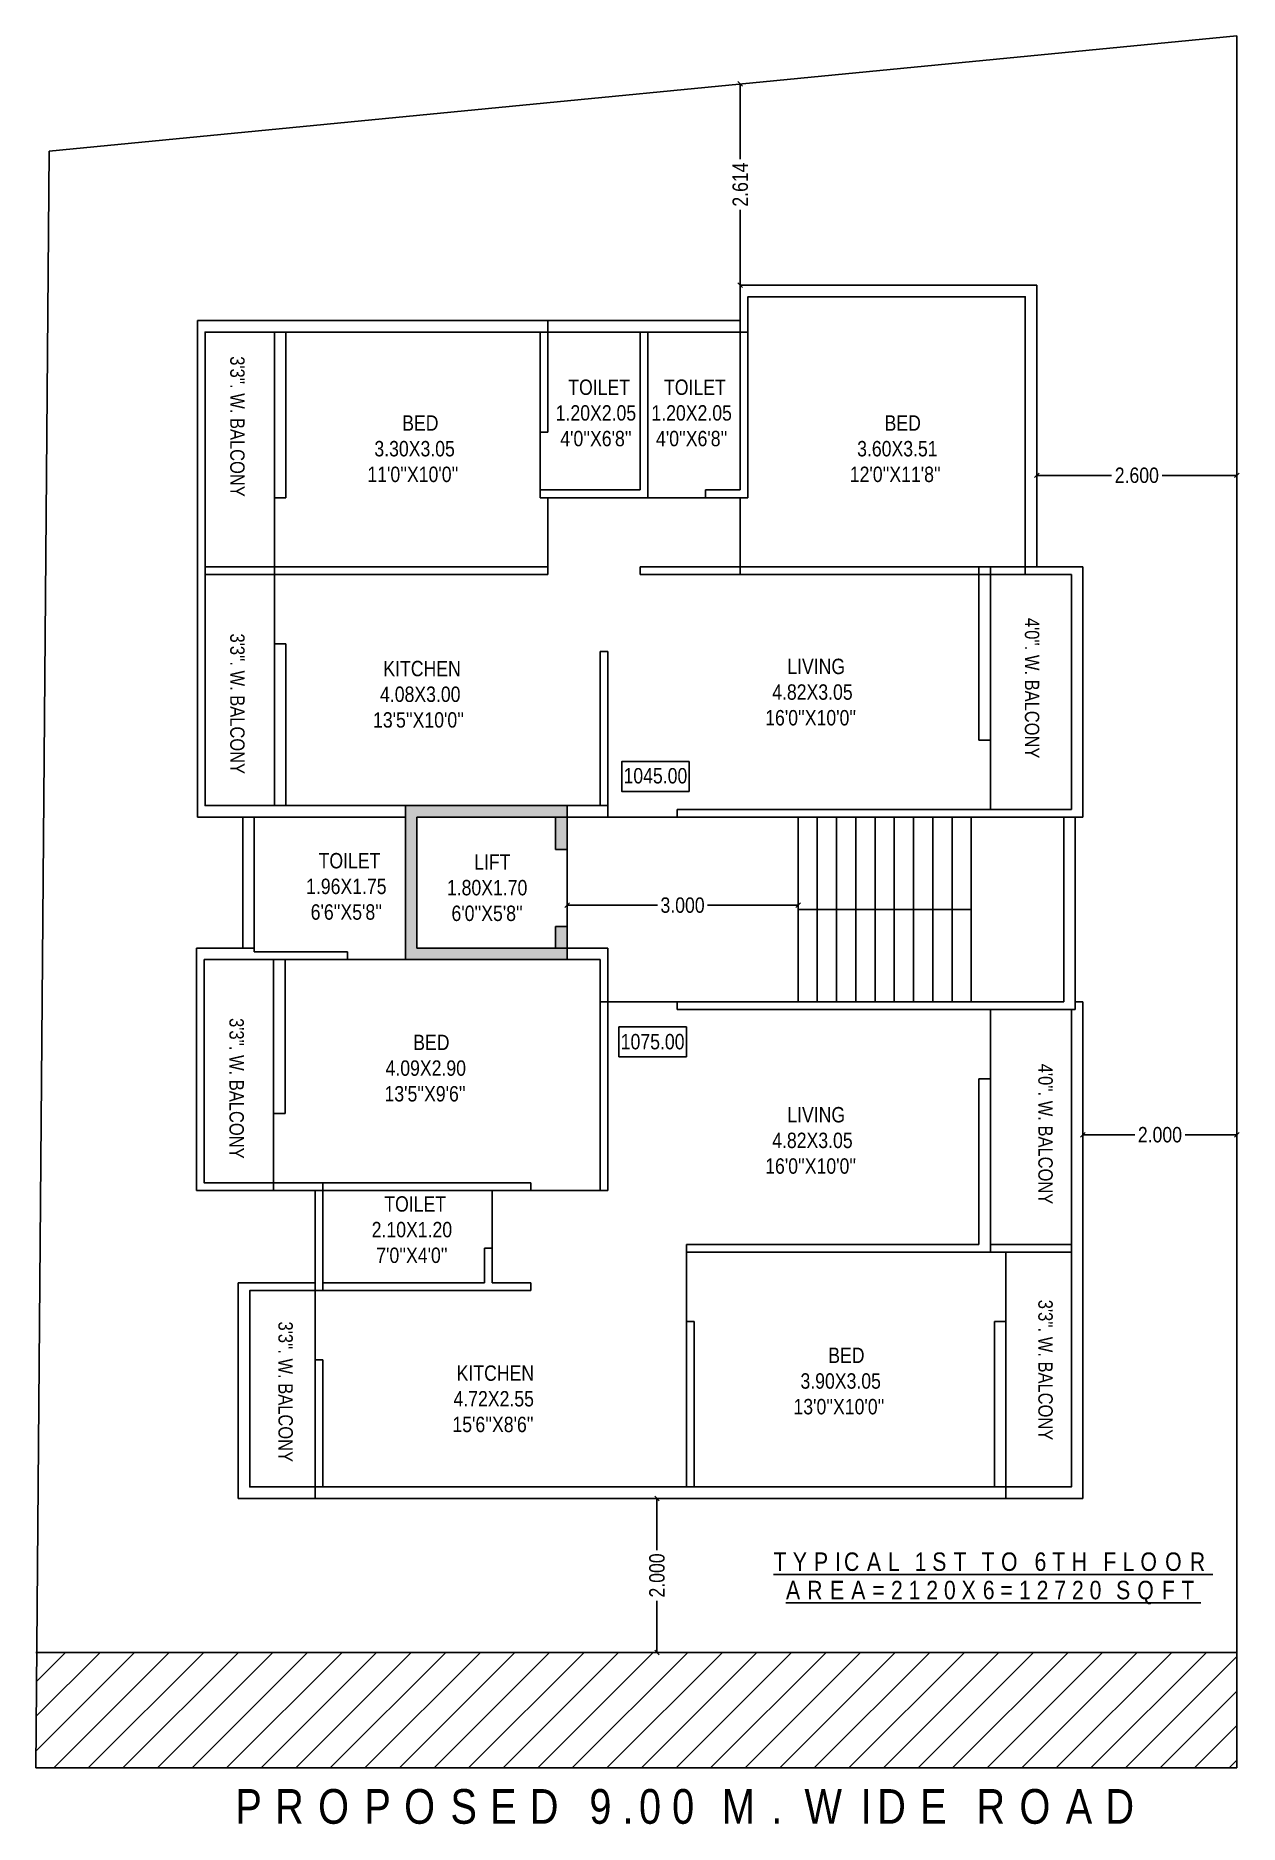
# Model space of a CAD drawing. Extents: x 2220.5 to 2236.1, y 1398 to 1421.2.
import ezdxf

# ---------------------------------------------------------------- set-up
doc = ezdxf.new("R2010")
doc.units = 0
doc.layers.get('0').update_dxf_attribs({"linetype": 'CONTINUOUS'})
doc.layers.get('DEFPOINTS').update_dxf_attribs({"linetype": 'CONTINUOUS'})
doc.layers.add('WALL', color=7, linetype='CONTINUOUS')
doc.styles.add('AN', font='ARIALN.TTF')
doc.dimstyles.new('DIM', dxfattribs={"dimtxt": 0.2, "dimasz": 0.06, "dimexe": 0.05, "dimexo": 0.3, "dimgap": 0.05, "dimtad": 0, "dimdec": 3, "dimlfac": -1, "dimzin": 1, "dimtxsty": 'AN', "dimblk1": 'OBLIQUE', "dimblk2": 'OBLIQUE', "dimsah": 1, "dimcen": 0.001, "dimse1": 1, "dimse2": 1, "dimclrd": 252, "dimclre": 256, "dimclrt": 1, "dimadec": 4, "dimazin": 3, "dimtfac": 1, "dimtdec": 3, "dimtofl": 0, "dimtmove": 0, "dimatfit": 3, "dimtolj": 1, "dimtzin": 1})

# ---------------------------------------------------------------- blocks, each defined once
blk = doc.blocks.new('_OBLIQUE')
at = {"color": 0, "linetype": 'BYBLOCK'}
blk.add_line((-0.5, -0.5), (0.5, 0.5), dxfattribs=at)
blk = doc.blocks.new('*D8')
at = {"color": 252}
for p, q in [((2228.531, 1402.227), (2228.531, 1401.555)), ((2228.531, 1400.227), (2228.531, 1400.899))]:
    blk.add_line(p, q, dxfattribs=at)
at = {"layer": 'DEFPOINTS', "color": 0}
for p in [(2228.531, 1402.227), (2228.571, 1402.227), (2228.571, 1400.227)]:
    blk.add_point(p, dxfattribs=at)
at = {"color": 252, "xscale": 0.06, "yscale": 0.06, "zscale": 0.06}
for p, rotation in [((2228.531, 1402.227), 89.9999999999945), ((2228.531, 1400.227), 269.9999999999945)]:
    blk.add_blockref('_OBLIQUE', p, dxfattribs=dict(at, rotation=rotation))
at = {"color": 1, "insert": (2228.531, 1401.227), "char_height": 0.2, "attachment_point": 5, "rotation": 90, "style": 'AN'}
blk.add_mtext('\\A1;2.000', dxfattribs=at)
blk = doc.blocks.new('*D9')
at = {"color": 252}
for p, q in [((2234.063, 1406.951), (2234.735, 1406.951)), ((2236.063, 1406.951), (2235.391, 1406.951))]:
    blk.add_line(p, q, dxfattribs=at)
at = {"layer": 'DEFPOINTS', "color": 0}
for p in [(2234.063, 1406.951), (2234.063, 1406.951), (2236.063, 1406.951)]:
    blk.add_point(p, dxfattribs=at)
at = {"color": 252, "xscale": 0.06, "yscale": 0.06, "zscale": 0.06, "rotation": 180}
blk.add_blockref('_OBLIQUE', (2234.063, 1406.951), dxfattribs=at)
at = {"color": 252, "xscale": 0.06, "yscale": 0.06, "zscale": 0.06}
blk.add_blockref('_OBLIQUE', (2236.063, 1406.951), dxfattribs=at)
at = {"color": 1, "insert": (2235.063, 1406.951), "char_height": 0.2, "attachment_point": 5, "style": 'AN'}
blk.add_mtext('\\A1;2.000', dxfattribs=at)
blk = doc.blocks.new('*D10')
at = {"color": 252}
for p, q in [((2233.463, 1415.517), (2234.435, 1415.517)), ((2236.063, 1415.517), (2235.091, 1415.517))]:
    blk.add_line(p, q, dxfattribs=at)
at = {"layer": 'DEFPOINTS', "color": 0}
for p in [(2233.463, 1415.517), (2236.063, 1415.517), (2236.063, 1415.517)]:
    blk.add_point(p, dxfattribs=at)
at = {"color": 252, "xscale": 0.06, "yscale": 0.06, "zscale": 0.06, "rotation": 180}
blk.add_blockref('_OBLIQUE', (2233.463, 1415.517), dxfattribs=at)
at = {"color": 252, "xscale": 0.06, "yscale": 0.06, "zscale": 0.06}
blk.add_blockref('_OBLIQUE', (2236.063, 1415.517), dxfattribs=at)
at = {"color": 1, "insert": (2234.763, 1415.517), "char_height": 0.2, "attachment_point": 5, "style": 'AN'}
blk.add_mtext('\\A1;2.600', dxfattribs=at)
blk = doc.blocks.new('*D11')
at = {"color": 252}
for p, q in [((2229.613, 1420.601), (2229.613, 1419.622)), ((2229.613, 1417.987), (2229.613, 1418.966))]:
    blk.add_line(p, q, dxfattribs=at)
at = {"layer": 'DEFPOINTS', "color": 0}
for p in [(2229.613, 1420.601), (2229.632, 1420.601), (2229.613, 1417.987)]:
    blk.add_point(p, dxfattribs=at)
at = {"color": 252, "xscale": 0.06, "yscale": 0.06, "zscale": 0.06}
for p, rotation in [((2229.613, 1420.601), 89.9999999999945), ((2229.613, 1417.987), 269.9999999999945)]:
    blk.add_blockref('_OBLIQUE', p, dxfattribs=dict(at, rotation=rotation))
at = {"color": 1, "insert": (2229.613, 1419.294), "char_height": 0.2, "attachment_point": 5, "rotation": 90, "style": 'AN'}
blk.add_mtext('\\A1;2.614', dxfattribs=at)
blk = doc.blocks.new('*D12')
at = {"color": 252}
for p, q in [((2227.363, 1409.933), (2228.536, 1409.933)), ((2230.363, 1409.933), (2229.189, 1409.933))]:
    blk.add_line(p, q, dxfattribs=at)
at = {"layer": 'DEFPOINTS', "color": 0}
for p in [(2227.363, 1409.933), (2227.363, 1409.877), (2230.363, 1409.877)]:
    blk.add_point(p, dxfattribs=at)
at = {"color": 252, "xscale": 0.06, "yscale": 0.06, "zscale": 0.06, "rotation": 180}
blk.add_blockref('_OBLIQUE', (2227.363, 1409.933), dxfattribs=at)
at = {"color": 252, "xscale": 0.06, "yscale": 0.06, "zscale": 0.06}
blk.add_blockref('_OBLIQUE', (2230.363, 1409.933), dxfattribs=at)
at = {"color": 1, "insert": (2228.863, 1409.933), "char_height": 0.2, "attachment_point": 5, "style": 'AN'}
blk.add_mtext('\\A1;3.000', dxfattribs=at)

msp = doc.modelspace()

# ---------------------------------------------------------------- hatches: boundary and pattern name
h = msp.add_hatch(color=1)
h.dxf.hatch_style = 1
h.paths.add_polyline_path([(2225.2627, 1411.2269), (2225.2627, 1409.2269), (2227.3627, 1409.2269), (2227.3627, 1409.6549), (2227.2127, 1409.6549), (2227.2127, 1409.3769), (2225.4127, 1409.3769), (2225.4127, 1411.0769), (2227.2127, 1411.0769), (2227.2127, 1410.7989), (2227.2127, 1410.6549), (2227.3627, 1410.6549), (2227.3627, 1411.2269)])
h = msp.add_hatch()
h.set_pattern_fill('ANSI31', color=1, scale=0.1, angle=-180)
h.set_pattern_definition([(225, (2885.13043, 2225.70412), (0.2245064, -0.2245064), [])])
h.paths.add_polyline_path([(2220.4752, 1400.2269), (2220.4628, 1398.7269), (2236.0628, 1398.7269), (2236.0628, 1400.2269)])

# ---------------------------------------------------------------- linework, layer by layer
for p, q in [((2220.6357, 1419.7262), (2236.0628, 1421.2269)), ((2236.0628, 1398.7269), (2236.0628, 1421.2269)), ((2220.6357, 1419.7262), (2220.4628, 1398.7269)), ((2229.6128, 1417.9872), (2229.6128, 1415.3269)), ((2233.4628, 1417.9872), (2229.6128, 1417.9872)), ((2229.7128, 1417.9872), (2233.4628, 1417.9872)), ((2229.7128, 1417.8372), (2229.7128, 1415.3269)), ((2233.3128, 1417.8372), (2229.7128, 1417.8372)), ((2233.3128, 1417.8372), (2233.3128, 1414.3269)), ((2233.4628, 1417.9872), (2233.4628, 1414.3269)), ((2222.562, 1417.5269), (2229.6128, 1417.5269)), ((2229.6128, 1417.5269), (2222.562, 1417.5269)), ((2228.3128, 1417.3769), (2222.662, 1417.3769)), ((2223.5617, 1417.3769), (2223.5617, 1415.2269)), ((2223.7117, 1417.3769), (2223.7117, 1415.2269)), ((2227.0128, 1417.3769), (2227.0128, 1416.0769)), ((2227.1128, 1416.5269), (2227.1128, 1417.5269)), ((2227.1128, 1417.3769), (2227.1128, 1416.0769)), ((2228.3128, 1417.3769), (2228.3128, 1415.3269)), ((2228.4128, 1417.3769), (2228.4128, 1415.2269)), ((2229.6128, 1417.3769), (2228.4128, 1417.3769)), ((2229.6128, 1417.5269), (2229.6128, 1416.5269)), ((2227.1128, 1416.0769), (2227.0128, 1416.0769)), ((2227.0128, 1416.0769), (2227.0128, 1415.3269)), ((2228.3128, 1415.3269), (2227.0128, 1415.3269)), ((2227.0128, 1415.3269), (2227.0128, 1415.2269)), ((2229.1628, 1415.3269), (2229.1628, 1415.2269)), ((2229.6128, 1415.3269), (2229.1628, 1415.3269)), ((2229.7128, 1415.3269), (2229.7128, 1415.2269)), ((2223.7117, 1415.2269), (2223.5617, 1415.2269)), ((2223.5617, 1415.2269), (2223.5617, 1414.3269)), ((2227.1128, 1415.2269), (2227.0128, 1415.2269)), ((2227.5628, 1415.2269), (2227.1128, 1415.2269)), ((2227.1128, 1415.2269), (2227.1128, 1414.2269)), ((2228.3128, 1415.2269), (2227.5628, 1415.2269)), ((2228.4128, 1415.2269), (2228.3128, 1415.2269)), ((2229.1628, 1415.2269), (2228.4128, 1415.2269)), ((2229.7128, 1415.2269), (2229.1628, 1415.2269)), ((2229.6128, 1414.3269), (2229.6128, 1415.2269)), ((2227.1128, 1414.3269), (2222.662, 1414.3269)), ((2227.1128, 1414.2269), (2222.662, 1414.2269)), ((2223.5617, 1414.3269), (2223.5617, 1414.2269)), ((2223.5617, 1414.2269), (2223.5617, 1413.3269)), ((2229.6128, 1414.3269), (2228.3128, 1414.3269)), ((2228.3128, 1414.2269), (2228.3128, 1414.3269)), ((2229.6128, 1414.2269), (2228.3128, 1414.2269)), ((2229.6128, 1414.3269), (2229.6128, 1414.2269)), ((2233.4628, 1414.3269), (2229.6128, 1414.3269)), ((2233.4628, 1414.2269), (2229.6128, 1414.2269)), ((2232.7128, 1414.3269), (2232.7128, 1412.0769)), ((2232.8628, 1414.3269), (2232.8628, 1412.0769)), ((2233.4628, 1414.3269), (2234.0628, 1414.3269)), ((2233.9128, 1414.2269), (2233.4628, 1414.2269)), ((2223.7117, 1413.3269), (2223.5617, 1413.3269)), ((2223.5617, 1413.3269), (2223.5617, 1411.2269)), ((2223.7117, 1413.3269), (2223.7117, 1411.2269)), ((2227.8917, 1413.2269), (2227.7917, 1413.2269)), ((2227.7917, 1413.2269), (2227.7917, 1411.2269)), ((2227.8917, 1413.2269), (2227.8917, 1411.0769)), ((2232.8628, 1412.0769), (2232.7128, 1412.0769)), ((2232.8628, 1412.0769), (2232.8628, 1411.1769)), ((2225.0473, 1411.0769), (2222.562, 1411.0769)), ((2225.2627, 1411.0769), (2222.562, 1411.0769)), ((2227.7917, 1411.2269), (2222.662, 1411.2269)), ((2227.7917, 1411.2269), (2222.662, 1411.2269)), ((2223.1506, 1409.3769), (2223.1506, 1411.0769)), ((2223.1506, 1409.3769), (2223.1506, 1411.0769)), ((2223.3006, 1409.3269), (2223.3006, 1411.0769)), ((2225.2627, 1409.2269), (2225.2627, 1411.2269)), ((2227.2127, 1411.0769), (2225.4127, 1411.0769)), ((2225.4127, 1409.3769), (2225.4127, 1411.0769)), ((2227.2127, 1411.0769), (2225.4127, 1411.0769)), ((2227.8917, 1411.0769), (2226.8547, 1411.0769)), ((2227.8917, 1411.0769), (2226.9517, 1411.0769)), ((2227.2127, 1410.6549), (2227.2127, 1411.0769)), ((2227.2127, 1411.0769), (2227.2127, 1410.7989)), ((2227.3627, 1409.2269), (2227.3627, 1411.2269)), ((2228.7917, 1411.0769), (2227.8917, 1411.0769)), ((2228.7917, 1411.0769), (2227.8917, 1411.0769)), ((2233.9128, 1411.1769), (2228.7917, 1411.1769)), ((2233.9128, 1411.1769), (2228.7917, 1411.1769)), ((2228.7917, 1411.1769), (2228.7917, 1411.0769)), ((2233.9128, 1411.1769), (2228.7917, 1411.1769)), ((2228.7917, 1411.1769), (2228.7917, 1411.0769)), ((2234.0628, 1411.0769), (2228.7917, 1411.0769)), ((2234.0628, 1411.0769), (2228.7917, 1411.0769)), ((2233.9128, 1411.0769), (2228.7917, 1411.0769)), ((2230.3628, 1408.6769), (2230.3628, 1411.0769)), ((2230.6128, 1408.6769), (2230.6128, 1411.0769)), ((2230.8628, 1408.6769), (2230.8628, 1411.0769)), ((2231.1128, 1408.6769), (2231.1128, 1411.0769)), ((2231.3628, 1408.6769), (2231.3628, 1411.0769)), ((2231.6128, 1408.6769), (2231.6128, 1411.0769)), ((2231.8628, 1408.6769), (2231.8628, 1411.0769)), ((2232.1128, 1408.6769), (2232.1128, 1411.0769)), ((2232.3628, 1408.6769), (2232.3628, 1411.0769)), ((2232.6128, 1408.6769), (2232.6128, 1411.0769)), ((2233.8128, 1408.6769), (2233.8128, 1411.0769)), ((2233.9628, 1408.6769), (2233.9628, 1411.0769)), ((2233.9628, 1408.5769), (2233.9628, 1411.0769)), ((2227.2127, 1410.6549), (2227.3627, 1410.6549)), ((2230.3628, 1409.8769), (2232.6128, 1409.8769)), ((2227.2127, 1409.3769), (2227.2127, 1409.6549)), ((2227.2127, 1409.6549), (2227.3627, 1409.6549)), ((2223.3006, 1409.3769), (2222.552, 1409.3769)), ((2224.5127, 1409.2269), (2222.652, 1409.2269)), ((2224.5127, 1409.3269), (2223.3006, 1409.3269)), ((2223.5517, 1407.2269), (2223.5517, 1409.2269)), ((2223.7017, 1407.2269), (2223.7017, 1409.2269)), ((2224.5127, 1409.2269), (2224.5127, 1409.3269)), ((2224.5127, 1409.2269), (2225.2627, 1409.2269)), ((2227.7917, 1409.2269), (2225.2627, 1409.2269)), ((2227.2127, 1409.3769), (2225.4127, 1409.3769)), ((2227.8917, 1409.3769), (2226.8547, 1409.3769)), ((2227.7917, 1406.2269), (2227.7917, 1409.2269)), ((2227.8917, 1406.2269), (2227.8917, 1409.3769)), ((2228.7917, 1408.6769), (2227.8917, 1408.6769)), ((2233.8128, 1408.6769), (2228.7917, 1408.6769)), ((2228.7917, 1408.5769), (2228.7917, 1408.6769)), ((2233.9628, 1408.5769), (2228.7917, 1408.5769)), ((2232.8628, 1407.6769), (2232.8628, 1408.5769)), ((2232.7128, 1405.5269), (2232.7128, 1407.6769)), ((2232.8628, 1407.6769), (2232.7128, 1407.6769)), ((2232.8628, 1405.4269), (2232.8628, 1407.6769)), ((2223.7017, 1407.2269), (2223.5517, 1407.2269)), ((2223.5517, 1406.3269), (2223.5517, 1407.2269)), ((2226.8917, 1406.2269), (2222.552, 1406.2269)), ((2226.8917, 1406.3269), (2222.652, 1406.3269)), ((2223.5517, 1406.2269), (2223.5517, 1406.3269)), ((2224.0917, 1406.2269), (2224.0917, 1404.9269)), ((2224.1917, 1406.2269), (2224.1917, 1405.0269)), ((2226.3917, 1405.4769), (2226.3917, 1406.2269)), ((2226.8917, 1406.2269), (2226.8917, 1406.3269)), ((2227.8917, 1406.2269), (2226.8917, 1406.2269)), ((2227.8917, 1406.2269), (2227.7917, 1406.2269)), ((2232.7128, 1405.5269), (2228.9128, 1405.5269)), ((2228.9128, 1405.5269), (2228.9128, 1405.4269)), ((2226.3917, 1405.4769), (2226.2917, 1405.4769)), ((2226.2917, 1405.4769), (2226.2917, 1405.0269)), ((2226.3917, 1405.4769), (2226.3917, 1405.0269)), ((2232.8628, 1405.4269), (2228.9128, 1405.4269)), ((2228.9128, 1405.4269), (2228.9128, 1404.5269)), ((2233.0628, 1404.5269), (2233.0628, 1405.4269)), ((2226.8917, 1404.9269), (2224.0917, 1404.9269)), ((2224.0917, 1404.0269), (2224.0917, 1404.9269)), ((2226.2917, 1405.0269), (2224.1917, 1405.0269)), ((2226.8917, 1405.0269), (2226.3917, 1405.0269)), ((2226.8917, 1405.0269), (2226.8917, 1404.9269)), ((2228.9128, 1402.3769), (2228.9128, 1404.5269)), ((2229.0128, 1404.5269), (2228.9128, 1404.5269)), ((2229.0128, 1402.3769), (2229.0128, 1404.5269)), ((2232.9128, 1402.3769), (2232.9128, 1404.5269)), ((2233.0628, 1404.5269), (2232.9128, 1404.5269)), ((2233.0628, 1402.2269), (2233.0628, 1404.5269)), ((2224.1917, 1404.0269), (2224.0917, 1404.0269)), ((2224.0917, 1404.0269), (2224.0917, 1402.2269)), ((2224.1917, 1404.0269), (2224.1917, 1402.3769)), ((2228.9128, 1402.3769), (2224.1917, 1402.3769)), ((2228.9128, 1402.3769), (2228.9128, 1402.3769)), ((2232.9128, 1402.3769), (2229.0128, 1402.3769)), ((2232.9128, 1402.3769), (2229.0128, 1402.3769)), ((2227.9128, 1402.2269), (2224.0917, 1402.2269)), ((2227.9128, 1402.2269), (2233.0628, 1402.2269)), ((2233.0628, 1402.2269), (2228.0128, 1402.2269)), ((2220.4628, 1400.2269), (2236.0628, 1400.2269)), ((2220.4628, 1398.7269), (2236.0628, 1398.7269))]:
    msp.add_line(p, q)
at = {"color": 1}
for p, q in [((2222.562, 1411.0769), (2222.562, 1417.5269)), ((2222.662, 1411.2269), (2222.662, 1417.3769)), ((2233.9128, 1414.2269), (2233.9128, 1411.1769)), ((2234.0628, 1414.3269), (2234.0628, 1411.0769)), ((2222.552, 1409.3769), (2222.552, 1406.2269)), ((2222.652, 1409.2269), (2222.652, 1406.3269)), ((2233.9128, 1405.5269), (2233.9128, 1408.5769)), ((2234.0628, 1408.6769), (2233.9628, 1408.6769)), ((2234.0628, 1405.4269), (2234.0628, 1408.6769)), ((2233.9128, 1405.5269), (2232.8628, 1405.5269)), ((2232.8628, 1405.4269), (2233.9128, 1405.4269)), ((2233.9128, 1402.3769), (2233.9128, 1405.4269)), ((2234.0628, 1402.2269), (2234.0628, 1405.4269)), ((2224.0917, 1405.0269), (2223.0917, 1405.0269)), ((2223.0917, 1405.0269), (2223.0917, 1402.2269)), ((2224.0917, 1404.9269), (2223.2417, 1404.9269)), ((2223.2417, 1404.9269), (2223.2417, 1402.3769)), ((2224.0917, 1402.3769), (2223.2417, 1402.3769)), ((2233.9128, 1402.3769), (2233.0628, 1402.3769)), ((2224.0917, 1402.2269), (2223.0917, 1402.2269)), ((2234.0628, 1402.2269), (2233.0628, 1402.2269))]:
    msp.add_line(p, q, dxfattribs=at)
msp.add_lwpolyline([(2228.7917, 1411.1769), (2228.7917, 1411.0769), (2227.8917, 1411.0769), (2227.8917, 1411.2269), (2222.662, 1411.2269), (2222.662, 1417.3769), (2229.7128, 1417.3769), (2229.7128, 1417.8372), (2233.3128, 1417.8372), (2233.3128, 1414.2269), (2233.9128, 1414.2269), (2233.9128, 1411.1769)], close=True)
at = {"color": 1, "linetype": 'CONTINUOUS'}
for points in [[(2228.9481, 1411.7991), (2228.0725, 1411.7991), (2228.0725, 1411.4107), (2228.9481, 1411.4107)], [(2228.0365, 1407.9641), (2228.9121, 1407.9641), (2228.9121, 1408.3524), (2228.0365, 1408.3524)]]:
    msp.add_lwpolyline(points, close=True, dxfattribs=at)
at = {"color": 1}
msp.add_lwpolyline([(2228.7917, 1408.5769), (2228.7917, 1408.6769), (2227.7917, 1408.6769), (2227.7917, 1409.2269), (2222.652, 1409.2269), (2222.652, 1406.3269), (2224.1917, 1406.3269), (2224.1917, 1404.9269), (2223.2417, 1404.9269), (2223.2417, 1402.3769), (2233.9128, 1402.3769), (2233.9128, 1408.5769)], close=True, dxfattribs=at)

# ---------------------------------------------------------------- texts
at = {"linetype": 'BYBLOCK', "char_height": 0.2, "width": 1.331481, "attachment_point": 2, "style": 'AN'}
for s, insert in [('1045.00', (2228.5103, 1411.7148)), ('1075.00', (2228.4743, 1408.2611))]:
    msp.add_mtext(s, dxfattribs=dict(at, insert=insert))
at = {"color": 7, "linetype": 'BYBLOCK', "char_height": 0.24, "width": 7.911176, "attachment_point": 2, "style": 'AN'}
for s, insert in [('{\\T1.5;\\LTYPICAL 1ST TO 6TH FLOOR}', (2232.8961, 1401.526)), ('{\\T1.5;\\LAREA=2120X6=12720 SQFT}', (2232.9, 1401.1575))]:
    msp.add_mtext(s, dxfattribs=dict(at, insert=insert))
at = {"color": 0, "linetype": 'BYBLOCK', "insert": (2228.9845, 1397.9955), "char_height": 0.45, "width": 15.593671, "attachment_point": 8, "style": 'AN'}
msp.add_mtext('{\\T1.5;PROPOSED 9.00 M. WIDE ROAD}', dxfattribs=at)
at = {"layer": 'WALL', "char_height": 0.187, "attachment_point": 2, "rotation": 270, "style": 'AN'}
for s, insert, width in [("3'3''. W. BALCONY", (2223.1752, 1416.1513), 3.532385), ("4'0''. W. BALCONY", (2233.496, 1412.7527), 3.532385), ("3'3''. W. BALCONY", (2223.1752, 1412.5495), 3.532385), ("3'3''. W. BALCONY", (2223.1652, 1407.5544), 2.632385), ("4'0''. W. BALCONY", (2233.6706, 1406.9611), 3.532385), ("3'3''. W. BALCONY", (2233.6706, 1403.8953), 3.532385), ("3'3''. W. BALCONY", (2223.8011, 1403.6129), 2.632385)]:
    msp.add_mtext(s, dxfattribs=dict(at, insert=insert, width=width))
at = {"layer": 'WALL', "char_height": 0.2, "width": 2.421721, "attachment_point": 2, "style": 'AN'}
for s, insert in [("{\\FArial Narrow;\\W1.30952; }TOILET\\P1.20X2.05\\P4'0''X6'8''", (2227.7379, 1416.7617)), ("{\\FArial Narrow;\\W1.30952; }TOILET\\P1.20X2.05\\P4'0''X6'8''", (2228.9814, 1416.7617)), ("{\\FArial Narrow;\\W3.04762; }BED\\P{\\FArial Narrow;\\W0.71429; }3.30X3.05\\P11'0''X10'0''", (2225.3603, 1416.2968)), ("{\\FArial Narrow;\\W3.04762; }BED\\P{\\FArial Narrow;\\W0.85714; }3.60X3.51\\P12'0''X11'8''", (2231.6255, 1416.2968)), ("{\\FArial Narrow;\\W1.45238; }KITCHEN\\P{\\FArial Narrow;\\W0.71429; }4.08X3.00\\P13'5''X10'0''", (2225.4336, 1413.1072)), ("{\\FArial Narrow;\\W2.26190; }LIVING\\P{\\FArial Narrow;\\W0.71429; }4.82X3.05\\P16'0''X10'0''", (2230.5269, 1413.1353)), ("{\\FArial Narrow;\\W1.28571; }TOILET\\P1.96X1.75\\P6'6''X5'8''", (2224.4963, 1410.6116)), ("{\\FArial Narrow;\\W2.14286; }LIFT\\P1.80X1.70\\P6'0''X5'8''", (2226.3248, 1410.5948)), ("{\\FArial Narrow;\\W2.57143; }BED\\P{\\FArial Narrow;\\W0.23810; }4.09X2.90\\P13'5''X9'6''", (2225.5185, 1408.2508)), ("{\\FArial Narrow;\\W2.26190; }LIVING\\P{\\FArial Narrow;\\W0.71429; }4.82X3.05\\P16'0''X10'0''", (2230.5269, 1407.3119)), ("{\\FArial Narrow;\\W1.33333; }TOILET\\P2.10X1.20\\P7'0''X4'0''", (2225.3479, 1406.1529)), ("{\\FArial Narrow;\\W3.04762; }BED\\P{\\FArial Narrow;\\W0.71429; }3.90X3.05\\P13'0''X10'0''", (2230.8939, 1404.1865)), ("{\\FArial Narrow;\\W0.97619; }KITCHEN\\P{\\FArial Narrow;\\W0.23810; }4.72X2.55\\P15'6''X8'6''", (2226.4009, 1403.9555))]:
    msp.add_mtext(s, dxfattribs=dict(at, insert=insert))

# ---------------------------------------------------------------- dimensions: what is measured, and where the dimension line sits
for base, p1, p2, angle, picture, middle in [((2229.6128, 1420.6014), (2229.6128, 1417.9872), (2229.6325, 1420.6014), 270, '*D11', (2229.6128, 1419.2943)), ((2236.0628, 1415.5172), (2233.4628, 1415.5172), (2236.0628, 1415.5172), 180, '*D10', (2234.7628, 1415.5172)), ((2227.3627, 1409.9334), (2230.3628, 1409.8769), (2227.3627, 1409.8769), 180, '*D12', (2228.8628, 1409.9334)), ((2234.0628, 1406.9506), (2236.0628, 1406.9506), (2234.0628, 1406.9506), 180, '*D9', (2235.0628, 1406.9506)), ((2228.5313, 1402.2269), (2228.5708, 1400.2269), (2228.5708, 1402.2269), 270, '*D8', (2228.5313, 1401.2269))]:
    dim = msp.add_linear_dim(base=base, p1=p1, p2=p2, angle=angle, dimstyle='DIM')
    dim.commit()
    dim.dimension.update_dxf_attribs({"geometry": picture, "text_midpoint": middle})

doc.saveas('drawing.dxf')
